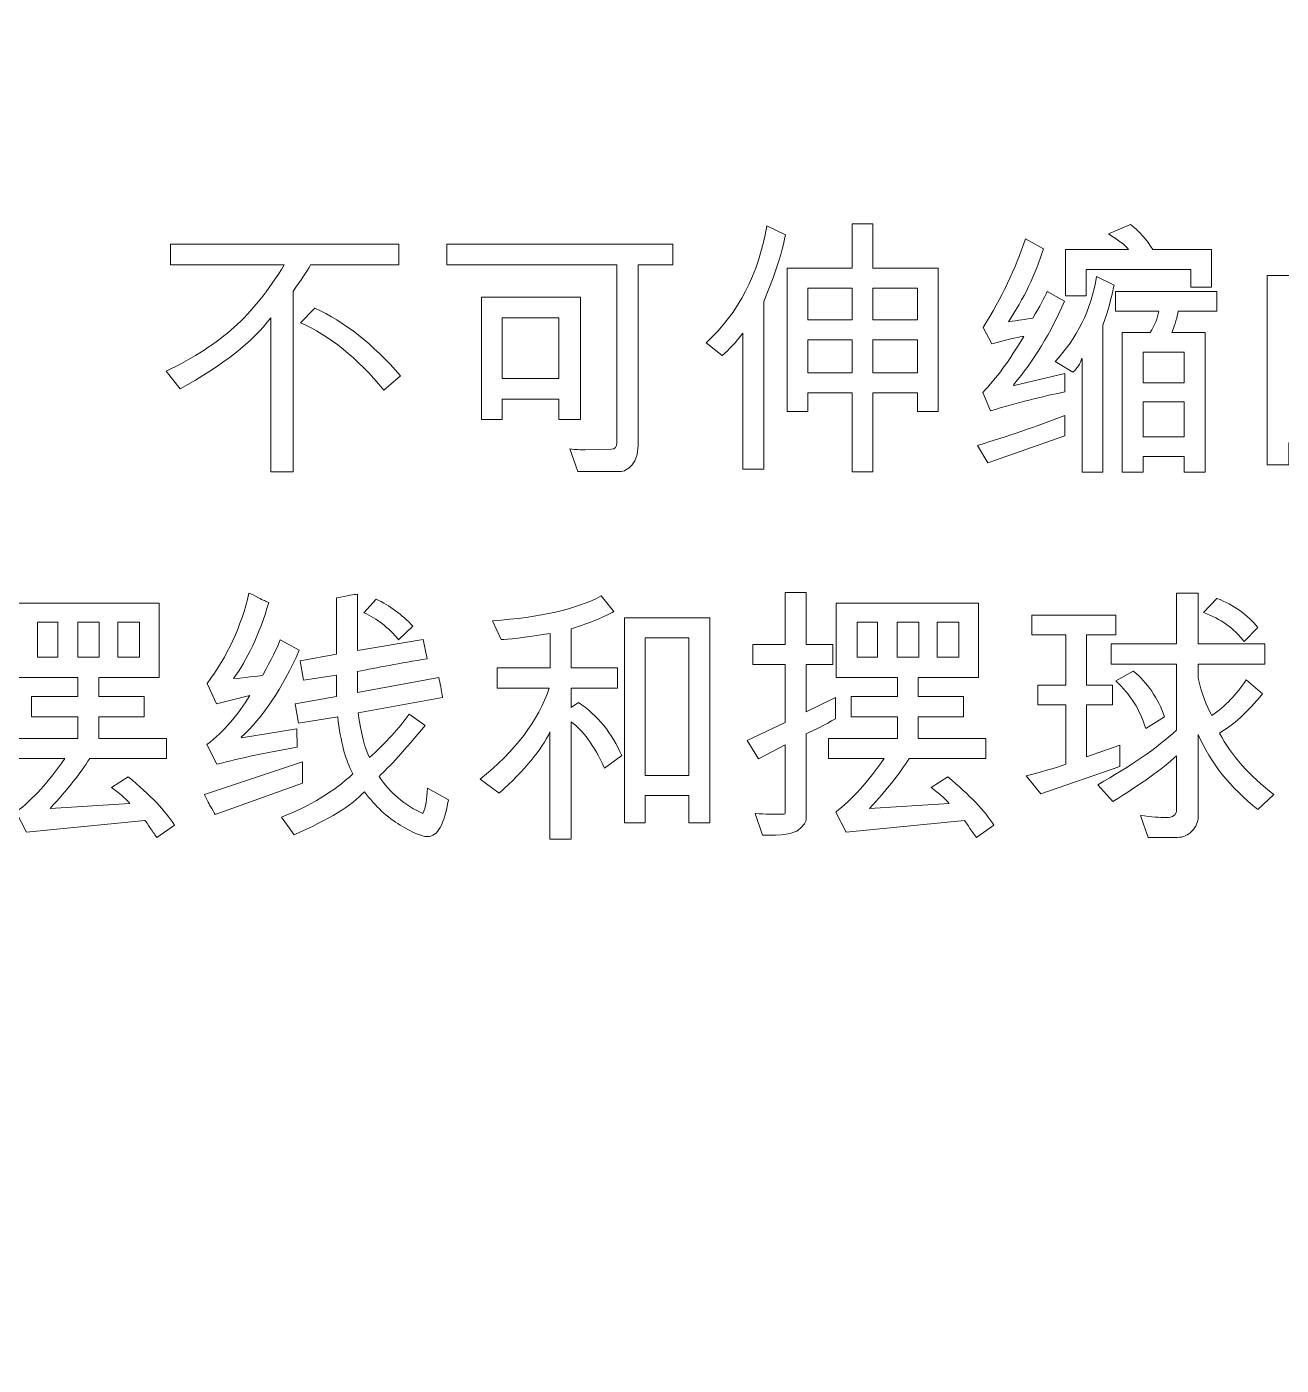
# Model space of a CAD drawing. Header units: millimetres. Extents: x -536 to 886, y 98 to 503.
# Drawn here: x 201.5 to 227.02, y 369.67 to 396.89 of the extents above; entities that cross this region are included whole.
import ezdxf

# ---------------------------------------------------------------- set-up
doc = ezdxf.new("R2010")
doc.units = ezdxf.units.MM
doc.header["$MEASUREMENT"] = 0
doc.layers.add('layer 1', color=7, linetype='Continuous')

msp = doc.modelspace()

# ---------------------------------------------------------------- linework, layer by layer
at = {"layer": 'layer 1', "lineweight": 9}
msp.add_open_spline([(-26.36, 241.324), (-26.36, 241.324), (313.64, 241.324), (313.64, 241.324), (313.64, 241.324), (318.948, 241.327), (324.037, 243.439), (327.788, 247.195), (327.788, 247.195), (331.538, 250.95), (333.644, 256.016), (333.64, 261.324), (333.64, 261.324), (333.64, 261.324), (333.64, 431.324), (333.64, 431.324), (333.64, 431.324), (333.637, 436.632), (331.525, 441.721), (327.77, 445.471), (327.77, 445.471), (324.014, 449.222), (318.948, 451.327), (313.64, 451.324), (313.64, 451.324), (313.64, 451.324), (-26.36, 451.324), (-26.36, 451.324), (-26.36, 451.324), (-31.667, 451.321), (-36.756, 449.209), (-40.507, 445.453), (-40.507, 445.453), (-44.258, 441.698), (-46.363, 436.632), (-46.36, 431.324), (-46.36, 431.324), (-46.36, 431.324), (-46.36, 261.324), (-46.36, 261.324), (-46.36, 261.324), (-46.356, 256.016), (-44.245, 250.927), (-40.489, 247.177), (-40.489, 247.177), (-36.734, 243.426), (-31.667, 241.321), (-26.36, 241.324)], degree=3, knots=[0, 0, 0, 0, 0.083333, 0.083333, 0.083333, 0.083333, 0.166667, 0.166667, 0.166667, 0.166667, 0.25, 0.25, 0.25, 0.25, 0.333333, 0.333333, 0.333333, 0.333333, 0.416667, 0.416667, 0.416667, 0.416667, 0.5, 0.5, 0.5, 0.5, 0.583333, 0.583333, 0.583333, 0.583333, 0.666667, 0.666667, 0.666667, 0.666667, 0.75, 0.75, 0.75, 0.75, 0.833333, 0.833333, 0.833333, 0.833333, 0.916667, 0.916667, 0.916667, 0.916667, 1, 1, 1, 1], dxfattribs=at)
at = {"layer": 'layer 1', "color": 22, "lineweight": 9}
for points, knots in [([(216.932, 392.658), (216.888, 392.416), (216.804, 392.123), (216.68, 391.781), (216.68, 391.781), (216.68, 391.781), (216.493, 391.302), (216.493, 391.302), (216.493, 391.302), (216.493, 391.302), (216.493, 387.889), (216.493, 387.889), (216.493, 387.889), (216.493, 387.889), (216.062, 387.889), (216.062, 387.889), (216.062, 387.889), (216.062, 387.889), (216.062, 390.656), (216.062, 390.656), (216.062, 390.656), (215.926, 390.471), (215.787, 390.32), (215.644, 390.2), (215.644, 390.2), (215.644, 390.2), (215.321, 390.463), (215.321, 390.463), (215.321, 390.463), (215.979, 391.07), (216.389, 391.861), (216.55, 392.84), (216.55, 392.84), (216.55, 392.84), (216.932, 392.658), (216.932, 392.658)], [0, 0, 0, 0, 0.111111, 0.111111, 0.111111, 0.111111, 0.222222, 0.222222, 0.222222, 0.222222, 0.333333, 0.333333, 0.333333, 0.333333, 0.444444, 0.444444, 0.444444, 0.444444, 0.555556, 0.555556, 0.555556, 0.555556, 0.666667, 0.666667, 0.666667, 0.666667, 0.777778, 0.777778, 0.777778, 0.777778, 0.888889, 0.888889, 0.888889, 0.888889, 1, 1, 1, 1]), ([(220.039, 389.061), (220.039, 389.061), (219.615, 389.061), (219.615, 389.061), (219.615, 389.061), (219.615, 389.061), (219.615, 389.446), (219.615, 389.446), (219.615, 389.446), (219.615, 389.446), (218.712, 389.446), (218.712, 389.446), (218.712, 389.446), (218.712, 389.446), (218.712, 387.834), (218.712, 387.834), (218.712, 387.834), (218.712, 387.834), (218.289, 387.834), (218.289, 387.834), (218.289, 387.834), (218.289, 387.834), (218.289, 389.446), (218.289, 389.446), (218.289, 389.446), (218.289, 389.446), (217.389, 389.446), (217.389, 389.446), (217.389, 389.446), (217.389, 389.446), (217.389, 389.061), (217.389, 389.061), (217.389, 389.061), (217.389, 389.061), (216.967, 389.061), (216.967, 389.061), (216.967, 389.061), (216.967, 389.061), (216.967, 391.98), (216.967, 391.98), (216.967, 391.98), (216.967, 391.98), (218.289, 391.98), (218.289, 391.98), (218.289, 391.98), (218.289, 391.98), (218.289, 392.878), (218.289, 392.878), (218.289, 392.878), (218.289, 392.878), (218.712, 392.878), (218.712, 392.878), (218.712, 392.878), (218.712, 392.878), (218.712, 391.98), (218.712, 391.98), (218.712, 391.98), (218.712, 391.98), (220.039, 391.98), (220.039, 391.98), (220.039, 391.98), (220.039, 391.98), (220.039, 389.061), (220.039, 389.061)], [0, 0, 0, 0, 0.0625, 0.0625, 0.0625, 0.0625, 0.125, 0.125, 0.125, 0.125, 0.1875, 0.1875, 0.1875, 0.1875, 0.25, 0.25, 0.25, 0.25, 0.3125, 0.3125, 0.3125, 0.3125, 0.375, 0.375, 0.375, 0.375, 0.4375, 0.4375, 0.4375, 0.4375, 0.5, 0.5, 0.5, 0.5, 0.5625, 0.5625, 0.5625, 0.5625, 0.625, 0.625, 0.625, 0.625, 0.6875, 0.6875, 0.6875, 0.6875, 0.75, 0.75, 0.75, 0.75, 0.8125, 0.8125, 0.8125, 0.8125, 0.875, 0.875, 0.875, 0.875, 0.9375, 0.9375, 0.9375, 0.9375, 1, 1, 1, 1]), ([(225.6, 391.589), (225.6, 391.589), (225.177, 391.589), (225.177, 391.589), (225.177, 391.589), (225.177, 391.589), (225.177, 391.95), (225.177, 391.95), (225.177, 391.95), (225.177, 391.95), (223.05, 391.95), (223.05, 391.95), (223.05, 391.95), (223.05, 391.95), (223.05, 391.418), (223.05, 391.418), (223.05, 391.418), (223.05, 391.418), (222.627, 391.418), (222.627, 391.418), (222.627, 391.418), (222.627, 391.418), (222.627, 392.356), (222.627, 392.356), (222.627, 392.356), (222.627, 392.356), (223.912, 392.356), (223.912, 392.356), (223.912, 392.356), (223.833, 392.455), (223.695, 392.56), (223.5, 392.674), (223.5, 392.674), (223.5, 392.674), (223.95, 392.867), (223.95, 392.867), (223.95, 392.867), (224.133, 392.724), (224.283, 392.554), (224.401, 392.356), (224.401, 392.356), (224.401, 392.356), (225.6, 392.356), (225.6, 392.356), (225.6, 392.356), (225.6, 392.356), (225.6, 391.589), (225.6, 391.589)], [0, 0, 0, 0, 0.083333, 0.083333, 0.083333, 0.083333, 0.166667, 0.166667, 0.166667, 0.166667, 0.25, 0.25, 0.25, 0.25, 0.333333, 0.333333, 0.333333, 0.333333, 0.416667, 0.416667, 0.416667, 0.416667, 0.5, 0.5, 0.5, 0.5, 0.583333, 0.583333, 0.583333, 0.583333, 0.666667, 0.666667, 0.666667, 0.666667, 0.75, 0.75, 0.75, 0.75, 0.833333, 0.833333, 0.833333, 0.833333, 0.916667, 0.916667, 0.916667, 0.916667, 1, 1, 1, 1]), ([(231.066, 391.912), (231.051, 390.414), (230.98, 389.37), (230.85, 388.78), (230.85, 388.78), (230.72, 388.19), (230.493, 387.894), (230.165, 387.894), (230.165, 387.894), (230.017, 387.894), (229.729, 387.956), (229.3, 388.079), (229.3, 388.079), (229.3, 388.079), (229.227, 388.545), (229.227, 388.545), (229.227, 388.545), (229.644, 388.39), (229.935, 388.312), (230.1, 388.312), (230.1, 388.312), (230.259, 388.312), (230.388, 388.604), (230.487, 389.187), (230.487, 389.187), (230.585, 389.77), (230.638, 390.551), (230.645, 391.53), (230.645, 391.53), (230.645, 391.53), (229.46, 391.53), (229.46, 391.53), (229.46, 391.53), (229.318, 391.139), (229.105, 390.75), (228.816, 390.363), (228.816, 390.363), (228.816, 390.363), (228.527, 390.55), (228.527, 390.55), (228.527, 390.55), (228.527, 390.55), (228.527, 388.068), (228.527, 388.068), (228.527, 388.068), (228.527, 388.068), (228.09, 388.068), (228.09, 388.068), (228.09, 388.068), (228.09, 388.068), (228.09, 388.429), (228.09, 388.429), (228.09, 388.429), (228.09, 388.429), (227.167, 388.429), (227.167, 388.429), (227.167, 388.429), (227.167, 388.429), (227.167, 387.979), (227.167, 387.979), (227.167, 387.979), (227.167, 387.979), (226.728, 387.979), (226.728, 387.979), (226.728, 387.979), (226.728, 387.979), (226.728, 391.828), (226.728, 391.828), (226.728, 391.828), (226.728, 391.828), (227.238, 391.828), (227.238, 391.828), (227.238, 391.828), (227.388, 392.094), (227.501, 392.42), (227.577, 392.807), (227.577, 392.807), (227.577, 392.807), (227.979, 392.644), (227.979, 392.644), (227.979, 392.644), (227.872, 392.25), (227.771, 391.978), (227.678, 391.828), (227.678, 391.828), (227.678, 391.828), (228.527, 391.828), (228.527, 391.828), (228.527, 391.828), (228.527, 391.828), (228.527, 390.696), (228.527, 390.696), (228.527, 390.696), (228.939, 391.279), (229.218, 391.996), (229.362, 392.85), (229.362, 392.85), (229.362, 392.85), (229.804, 392.75), (229.804, 392.75), (229.804, 392.75), (229.755, 392.531), (229.676, 392.252), (229.566, 391.912), (229.566, 391.912), (229.566, 391.912), (231.066, 391.912), (231.066, 391.912)], [0, 0, 0, 0, 0.037037, 0.037037, 0.037037, 0.037037, 0.074074, 0.074074, 0.074074, 0.074074, 0.111111, 0.111111, 0.111111, 0.111111, 0.148148, 0.148148, 0.148148, 0.148148, 0.185185, 0.185185, 0.185185, 0.185185, 0.222222, 0.222222, 0.222222, 0.222222, 0.259259, 0.259259, 0.259259, 0.259259, 0.296296, 0.296296, 0.296296, 0.296296, 0.333333, 0.333333, 0.333333, 0.333333, 0.37037, 0.37037, 0.37037, 0.37037, 0.407407, 0.407407, 0.407407, 0.407407, 0.444444, 0.444444, 0.444444, 0.444444, 0.481481, 0.481481, 0.481481, 0.481481, 0.518519, 0.518519, 0.518519, 0.518519, 0.555556, 0.555556, 0.555556, 0.555556, 0.592593, 0.592593, 0.592593, 0.592593, 0.62963, 0.62963, 0.62963, 0.62963, 0.666667, 0.666667, 0.666667, 0.666667, 0.703704, 0.703704, 0.703704, 0.703704, 0.740741, 0.740741, 0.740741, 0.740741, 0.777778, 0.777778, 0.777778, 0.777778, 0.814815, 0.814815, 0.814815, 0.814815, 0.851852, 0.851852, 0.851852, 0.851852, 0.888889, 0.888889, 0.888889, 0.888889, 0.925926, 0.925926, 0.925926, 0.925926, 0.962963, 0.962963, 0.962963, 0.962963, 1, 1, 1, 1]), ([(222.615, 389.462), (222.151, 389.37), (221.645, 389.241), (221.099, 389.074), (221.099, 389.074), (221.099, 389.074), (220.944, 389.451), (220.944, 389.451), (220.944, 389.451), (221.215, 389.726), (221.493, 390.106), (221.778, 390.591), (221.778, 390.591), (221.725, 390.591), (221.508, 390.54), (221.127, 390.439), (221.127, 390.439), (221.127, 390.439), (220.955, 390.772), (220.955, 390.772), (220.955, 390.772), (221.326, 391.373), (221.613, 391.973), (221.815, 392.574), (221.815, 392.574), (221.815, 392.574), (222.179, 392.373), (222.179, 392.373), (222.179, 392.373), (222.015, 391.844), (221.777, 391.35), (221.465, 390.889), (221.465, 390.889), (221.67, 390.915), (221.835, 390.939), (221.962, 390.962), (221.962, 390.962), (222.103, 391.195), (222.201, 391.378), (222.254, 391.507), (222.254, 391.507), (222.254, 391.507), (222.604, 391.307), (222.604, 391.307), (222.604, 391.307), (222.329, 390.661), (221.985, 390.094), (221.571, 389.606), (221.571, 389.606), (221.571, 389.606), (221.582, 389.595), (221.582, 389.595), (221.582, 389.595), (221.582, 389.595), (222.615, 389.834), (222.615, 389.834), (222.615, 389.834), (222.615, 389.834), (222.615, 389.462), (222.615, 389.462)], [0, 0, 0, 0, 0.066667, 0.066667, 0.066667, 0.066667, 0.133333, 0.133333, 0.133333, 0.133333, 0.2, 0.2, 0.2, 0.2, 0.266667, 0.266667, 0.266667, 0.266667, 0.333333, 0.333333, 0.333333, 0.333333, 0.4, 0.4, 0.4, 0.4, 0.466667, 0.466667, 0.466667, 0.466667, 0.533333, 0.533333, 0.533333, 0.533333, 0.6, 0.6, 0.6, 0.6, 0.666667, 0.666667, 0.666667, 0.666667, 0.733333, 0.733333, 0.733333, 0.733333, 0.8, 0.8, 0.8, 0.8, 0.866667, 0.866667, 0.866667, 0.866667, 0.933333, 0.933333, 0.933333, 0.933333, 1, 1, 1, 1]), ([(209.065, 392.045), (209.065, 392.045), (207.273, 392.045), (207.273, 392.045), (207.273, 392.045), (207.195, 391.915), (207.077, 391.735), (206.917, 391.507), (206.917, 391.507), (206.917, 391.507), (206.917, 387.834), (206.917, 387.834), (206.917, 387.834), (206.917, 387.834), (206.462, 387.834), (206.462, 387.834), (206.462, 387.834), (206.462, 387.834), (206.462, 390.968), (206.462, 390.968), (206.462, 390.968), (206.103, 390.487), (205.489, 390.005), (204.617, 389.522), (204.617, 389.522), (204.617, 389.522), (204.338, 389.885), (204.338, 389.885), (204.338, 389.885), (204.903, 390.158), (205.364, 390.456), (205.721, 390.778), (205.721, 390.778), (206.077, 391.1), (206.416, 391.522), (206.739, 392.045), (206.739, 392.045), (206.739, 392.045), (204.422, 392.045), (204.422, 392.045), (204.422, 392.045), (204.422, 392.045), (204.422, 392.468), (204.422, 392.468), (204.422, 392.468), (204.422, 392.468), (209.065, 392.468), (209.065, 392.468), (209.065, 392.468), (209.065, 392.468), (209.065, 392.045), (209.065, 392.045)], [0, 0, 0, 0, 0.076923, 0.076923, 0.076923, 0.076923, 0.153846, 0.153846, 0.153846, 0.153846, 0.230769, 0.230769, 0.230769, 0.230769, 0.307692, 0.307692, 0.307692, 0.307692, 0.384615, 0.384615, 0.384615, 0.384615, 0.461538, 0.461538, 0.461538, 0.461538, 0.538462, 0.538462, 0.538462, 0.538462, 0.615385, 0.615385, 0.615385, 0.615385, 0.692308, 0.692308, 0.692308, 0.692308, 0.769231, 0.769231, 0.769231, 0.769231, 0.846154, 0.846154, 0.846154, 0.846154, 0.923077, 0.923077, 0.923077, 0.923077, 1, 1, 1, 1]), ([(214.643, 392.045), (214.643, 392.045), (213.938, 392.045), (213.938, 392.045), (213.938, 392.045), (213.938, 392.045), (213.938, 388.461), (213.938, 388.461), (213.938, 388.461), (213.938, 388.233), (213.896, 388.073), (213.813, 387.98), (213.813, 387.98), (213.729, 387.886), (213.646, 387.84), (213.561, 387.84), (213.561, 387.84), (213.561, 387.84), (212.712, 387.84), (212.712, 387.84), (212.712, 387.84), (212.712, 387.84), (212.549, 388.301), (212.549, 388.301), (212.549, 388.301), (212.661, 388.289), (212.764, 388.283), (212.861, 388.285), (212.861, 388.285), (212.861, 388.285), (213.389, 388.295), (213.389, 388.295), (213.389, 388.295), (213.464, 388.295), (213.501, 388.34), (213.501, 388.429), (213.501, 388.429), (213.501, 388.429), (213.501, 392.045), (213.501, 392.045), (213.501, 392.045), (213.501, 392.045), (210.045, 392.045), (210.045, 392.045), (210.045, 392.045), (210.045, 392.045), (210.045, 392.468), (210.045, 392.468), (210.045, 392.468), (210.045, 392.468), (214.643, 392.468), (214.643, 392.468), (214.643, 392.468), (214.643, 392.468), (214.643, 392.045), (214.643, 392.045)], [0, 0, 0, 0, 0.071429, 0.071429, 0.071429, 0.071429, 0.142857, 0.142857, 0.142857, 0.142857, 0.214286, 0.214286, 0.214286, 0.214286, 0.285714, 0.285714, 0.285714, 0.285714, 0.357143, 0.357143, 0.357143, 0.357143, 0.428571, 0.428571, 0.428571, 0.428571, 0.5, 0.5, 0.5, 0.5, 0.571429, 0.571429, 0.571429, 0.571429, 0.642857, 0.642857, 0.642857, 0.642857, 0.714286, 0.714286, 0.714286, 0.714286, 0.785714, 0.785714, 0.785714, 0.785714, 0.857143, 0.857143, 0.857143, 0.857143, 0.928571, 0.928571, 0.928571, 0.928571, 1, 1, 1, 1]), ([(223.617, 391.635), (223.571, 391.423), (223.523, 391.229), (223.47, 391.052), (223.47, 391.052), (223.47, 391.052), (223.389, 390.819), (223.389, 390.819), (223.389, 390.819), (223.389, 390.819), (223.389, 387.829), (223.389, 387.829), (223.389, 387.829), (223.389, 387.829), (222.965, 387.829), (222.965, 387.829), (222.965, 387.829), (222.965, 387.829), (222.965, 390.135), (222.965, 390.135), (222.965, 390.135), (222.965, 390.135), (222.96, 390.145), (222.96, 390.145), (222.96, 390.145), (222.926, 390.033), (222.865, 389.939), (222.779, 389.861), (222.779, 389.861), (222.779, 389.861), (222.417, 390.083), (222.417, 390.083), (222.417, 390.083), (222.861, 390.548), (223.142, 391.122), (223.261, 391.806), (223.261, 391.806), (223.261, 391.806), (223.617, 391.635), (223.617, 391.635)], [0, 0, 0, 0, 0.1, 0.1, 0.1, 0.1, 0.2, 0.2, 0.2, 0.2, 0.3, 0.3, 0.3, 0.3, 0.4, 0.4, 0.4, 0.4, 0.5, 0.5, 0.5, 0.5, 0.6, 0.6, 0.6, 0.6, 0.7, 0.7, 0.7, 0.7, 0.8, 0.8, 0.8, 0.8, 0.9, 0.9, 0.9, 0.9, 1, 1, 1, 1]), ([(218.289, 390.93), (218.289, 390.93), (218.289, 391.572), (218.289, 391.572), (218.289, 391.572), (218.289, 391.572), (217.389, 391.572), (217.389, 391.572), (217.389, 391.572), (217.389, 391.572), (217.389, 390.93), (217.389, 390.93), (217.389, 390.93), (217.389, 390.93), (218.289, 390.93), (218.289, 390.93)], [0, 0, 0, 0, 0.25, 0.25, 0.25, 0.25, 0.5, 0.5, 0.5, 0.5, 0.75, 0.75, 0.75, 0.75, 1, 1, 1, 1]), ([(219.615, 390.93), (219.615, 390.93), (219.615, 391.572), (219.615, 391.572), (219.615, 391.572), (219.615, 391.572), (218.712, 391.572), (218.712, 391.572), (218.712, 391.572), (218.712, 391.572), (218.712, 390.93), (218.712, 390.93), (218.712, 390.93), (218.712, 390.93), (219.615, 390.93), (219.615, 390.93)], [0, 0, 0, 0, 0.25, 0.25, 0.25, 0.25, 0.5, 0.5, 0.5, 0.5, 0.75, 0.75, 0.75, 0.75, 1, 1, 1, 1]), ([(225.705, 391.101), (225.705, 391.101), (224.916, 391.101), (224.916, 391.101), (224.916, 391.101), (224.904, 390.989), (224.861, 390.845), (224.789, 390.672), (224.789, 390.672), (224.789, 390.672), (225.466, 390.672), (225.466, 390.672), (225.466, 390.672), (225.466, 390.672), (225.466, 387.829), (225.466, 387.829), (225.466, 387.829), (225.466, 387.829), (225.043, 387.829), (225.043, 387.829), (225.043, 387.829), (225.043, 387.829), (225.043, 388.146), (225.043, 388.146), (225.043, 388.146), (225.043, 388.146), (224.205, 388.146), (224.205, 388.146), (224.205, 388.146), (224.205, 388.146), (224.205, 387.829), (224.205, 387.829), (224.205, 387.829), (224.205, 387.829), (223.782, 387.829), (223.782, 387.829), (223.782, 387.829), (223.782, 387.829), (223.782, 390.672), (223.782, 390.672), (223.782, 390.672), (223.782, 390.672), (224.349, 390.672), (224.349, 390.672), (224.349, 390.672), (224.443, 390.815), (224.501, 390.957), (224.523, 391.101), (224.523, 391.101), (224.523, 391.101), (223.643, 391.101), (223.643, 391.101), (223.643, 391.101), (223.643, 391.101), (223.643, 391.507), (223.643, 391.507), (223.643, 391.507), (223.643, 391.507), (225.705, 391.507), (225.705, 391.507), (225.705, 391.507), (225.705, 391.507), (225.705, 391.101), (225.705, 391.101)], [0, 0, 0, 0, 0.0625, 0.0625, 0.0625, 0.0625, 0.125, 0.125, 0.125, 0.125, 0.1875, 0.1875, 0.1875, 0.1875, 0.25, 0.25, 0.25, 0.25, 0.3125, 0.3125, 0.3125, 0.3125, 0.375, 0.375, 0.375, 0.375, 0.4375, 0.4375, 0.4375, 0.4375, 0.5, 0.5, 0.5, 0.5, 0.5625, 0.5625, 0.5625, 0.5625, 0.625, 0.625, 0.625, 0.625, 0.6875, 0.6875, 0.6875, 0.6875, 0.75, 0.75, 0.75, 0.75, 0.8125, 0.8125, 0.8125, 0.8125, 0.875, 0.875, 0.875, 0.875, 0.9375, 0.9375, 0.9375, 0.9375, 1, 1, 1, 1]), ([(209.101, 389.791), (209.101, 389.791), (208.762, 389.5), (208.762, 389.5), (208.762, 389.5), (208.223, 390.155), (207.658, 390.61), (207.066, 390.868), (207.066, 390.868), (207.066, 390.868), (207.362, 391.163), (207.362, 391.163), (207.362, 391.163), (207.959, 390.894), (208.539, 390.436), (209.101, 389.791)], [0, 0, 0, 0, 0.25, 0.25, 0.25, 0.25, 0.5, 0.5, 0.5, 0.5, 0.75, 0.75, 0.75, 0.75, 1, 1, 1, 1]), ([(212.76, 388.901), (212.76, 388.901), (212.321, 388.901), (212.321, 388.901), (212.321, 388.901), (212.321, 388.901), (212.321, 389.313), (212.321, 389.313), (212.321, 389.313), (212.321, 389.313), (211.171, 389.313), (211.171, 389.313), (211.171, 389.313), (211.171, 389.313), (211.171, 388.901), (211.171, 388.901), (211.171, 388.901), (211.171, 388.901), (210.751, 388.901), (210.751, 388.901), (210.751, 388.901), (210.751, 388.901), (210.751, 391.391), (210.751, 391.391), (210.751, 391.391), (210.751, 391.391), (212.76, 391.391), (212.76, 391.391), (212.76, 391.391), (212.76, 391.391), (212.76, 388.901), (212.76, 388.901)], [0, 0, 0, 0, 0.125, 0.125, 0.125, 0.125, 0.25, 0.25, 0.25, 0.25, 0.375, 0.375, 0.375, 0.375, 0.5, 0.5, 0.5, 0.5, 0.625, 0.625, 0.625, 0.625, 0.75, 0.75, 0.75, 0.75, 0.875, 0.875, 0.875, 0.875, 1, 1, 1, 1]), ([(212.321, 389.733), (212.321, 389.733), (212.321, 390.968), (212.321, 390.968), (212.321, 390.968), (212.321, 390.968), (211.171, 390.968), (211.171, 390.968), (211.171, 390.968), (211.171, 390.968), (211.171, 389.733), (211.171, 389.733), (211.171, 389.733), (211.171, 389.733), (212.321, 389.733), (212.321, 389.733)], [0, 0, 0, 0, 0.25, 0.25, 0.25, 0.25, 0.5, 0.5, 0.5, 0.5, 0.75, 0.75, 0.75, 0.75, 1, 1, 1, 1]), ([(218.289, 389.85), (218.289, 389.85), (218.289, 390.523), (218.289, 390.523), (218.289, 390.523), (218.289, 390.523), (217.389, 390.523), (217.389, 390.523), (217.389, 390.523), (217.389, 390.523), (217.389, 389.85), (217.389, 389.85), (217.389, 389.85), (217.389, 389.85), (218.289, 389.85), (218.289, 389.85)], [0, 0, 0, 0, 0.25, 0.25, 0.25, 0.25, 0.5, 0.5, 0.5, 0.5, 0.75, 0.75, 0.75, 0.75, 1, 1, 1, 1]), ([(219.615, 389.85), (219.615, 389.85), (219.615, 390.523), (219.615, 390.523), (219.615, 390.523), (219.615, 390.523), (218.712, 390.523), (218.712, 390.523), (218.712, 390.523), (218.712, 390.523), (218.712, 389.85), (218.712, 389.85), (218.712, 389.85), (218.712, 389.85), (219.615, 389.85), (219.615, 389.85)], [0, 0, 0, 0, 0.25, 0.25, 0.25, 0.25, 0.5, 0.5, 0.5, 0.5, 0.75, 0.75, 0.75, 0.75, 1, 1, 1, 1]), ([(225.043, 389.646), (225.043, 389.646), (225.043, 390.268), (225.043, 390.268), (225.043, 390.268), (225.043, 390.268), (224.205, 390.268), (224.205, 390.268), (224.205, 390.268), (224.205, 390.268), (224.205, 389.646), (224.205, 389.646), (224.205, 389.646), (224.205, 389.646), (225.043, 389.646), (225.043, 389.646)], [0, 0, 0, 0, 0.25, 0.25, 0.25, 0.25, 0.5, 0.5, 0.5, 0.5, 0.75, 0.75, 0.75, 0.75, 1, 1, 1, 1]), ([(225.043, 388.551), (225.043, 388.551), (225.043, 389.261), (225.043, 389.261), (225.043, 389.261), (225.043, 389.261), (224.205, 389.261), (224.205, 389.261), (224.205, 389.261), (224.205, 389.261), (224.205, 388.551), (224.205, 388.551), (224.205, 388.551), (224.205, 388.551), (225.043, 388.551), (225.043, 388.551)], [0, 0, 0, 0, 0.25, 0.25, 0.25, 0.25, 0.5, 0.5, 0.5, 0.5, 0.75, 0.75, 0.75, 0.75, 1, 1, 1, 1]), ([(222.615, 388.567), (222.615, 388.567), (221.045, 388.017), (221.045, 388.017), (221.045, 388.017), (221.045, 388.017), (220.839, 388.374), (220.839, 388.374), (220.839, 388.374), (221.444, 388.556), (222.037, 388.758), (222.615, 388.985), (222.615, 388.985), (222.615, 388.985), (222.615, 388.567), (222.615, 388.567)], [0, 0, 0, 0, 0.25, 0.25, 0.25, 0.25, 0.5, 0.5, 0.5, 0.5, 0.75, 0.75, 0.75, 0.75, 1, 1, 1, 1]), ([(204.504, 380.652), (204.504, 380.652), (204.148, 380.402), (204.148, 380.402), (204.148, 380.402), (204.115, 380.442), (204.072, 380.503), (204.017, 380.586), (204.017, 380.586), (203.963, 380.669), (203.925, 380.723), (203.904, 380.746), (203.904, 380.746), (203.904, 380.746), (201.497, 380.507), (201.497, 380.507), (201.497, 380.507), (201.497, 380.507), (201.286, 380.918), (201.286, 380.918), (201.286, 380.918), (201.622, 381.174), (201.952, 381.538), (202.276, 382.007), (202.276, 382.007), (202.276, 382.007), (201.142, 382.007), (201.142, 382.007), (201.142, 382.007), (201.142, 382.007), (201.142, 382.412), (201.142, 382.412), (201.142, 382.412), (201.142, 382.412), (202.541, 382.412), (202.541, 382.412), (202.541, 382.412), (202.541, 382.412), (202.541, 382.856), (202.541, 382.856), (202.541, 382.856), (202.541, 382.856), (201.598, 382.856), (201.598, 382.856), (201.598, 382.856), (201.598, 382.856), (201.598, 383.264), (201.598, 383.264), (201.598, 383.264), (201.598, 383.264), (202.541, 383.264), (202.541, 383.264), (202.541, 383.264), (202.541, 383.264), (202.541, 383.657), (202.541, 383.657), (202.541, 383.657), (202.541, 383.657), (201.297, 383.657), (201.297, 383.657), (201.297, 383.657), (201.297, 383.657), (201.297, 385.163), (201.297, 385.163), (201.297, 385.163), (201.297, 385.163), (204.191, 385.163), (204.191, 385.163), (204.191, 385.163), (204.191, 385.163), (204.191, 383.657), (204.191, 383.657), (204.191, 383.657), (204.191, 383.657), (202.965, 383.657), (202.965, 383.657), (202.965, 383.657), (202.965, 383.657), (202.965, 383.264), (202.965, 383.264), (202.965, 383.264), (202.965, 383.264), (203.887, 383.264), (203.887, 383.264), (203.887, 383.264), (203.887, 383.264), (203.887, 382.856), (203.887, 382.856), (203.887, 382.856), (203.887, 382.856), (202.965, 382.856), (202.965, 382.856), (202.965, 382.856), (202.965, 382.856), (202.965, 382.412), (202.965, 382.412), (202.965, 382.412), (202.965, 382.412), (204.34, 382.412), (204.34, 382.412), (204.34, 382.412), (204.34, 382.412), (204.34, 382.007), (204.34, 382.007), (204.34, 382.007), (204.34, 382.007), (202.78, 382.007), (202.78, 382.007), (202.78, 382.007), (202.594, 381.709), (202.326, 381.37), (201.975, 380.991), (201.975, 380.991), (201.975, 380.991), (203.597, 381.091), (203.597, 381.091), (203.597, 381.091), (203.5, 381.196), (203.376, 381.305), (203.226, 381.419), (203.226, 381.419), (203.226, 381.419), (203.565, 381.636), (203.565, 381.636), (203.565, 381.636), (204.013, 381.264), (204.326, 380.935), (204.504, 380.652)], [0, 0, 0, 0, 0.03125, 0.03125, 0.03125, 0.03125, 0.0625, 0.0625, 0.0625, 0.0625, 0.09375, 0.09375, 0.09375, 0.09375, 0.125, 0.125, 0.125, 0.125, 0.15625, 0.15625, 0.15625, 0.15625, 0.1875, 0.1875, 0.1875, 0.1875, 0.21875, 0.21875, 0.21875, 0.21875, 0.25, 0.25, 0.25, 0.25, 0.28125, 0.28125, 0.28125, 0.28125, 0.3125, 0.3125, 0.3125, 0.3125, 0.34375, 0.34375, 0.34375, 0.34375, 0.375, 0.375, 0.375, 0.375, 0.40625, 0.40625, 0.40625, 0.40625, 0.4375, 0.4375, 0.4375, 0.4375, 0.46875, 0.46875, 0.46875, 0.46875, 0.5, 0.5, 0.5, 0.5, 0.53125, 0.53125, 0.53125, 0.53125, 0.5625, 0.5625, 0.5625, 0.5625, 0.59375, 0.59375, 0.59375, 0.59375, 0.625, 0.625, 0.625, 0.625, 0.65625, 0.65625, 0.65625, 0.65625, 0.6875, 0.6875, 0.6875, 0.6875, 0.71875, 0.71875, 0.71875, 0.71875, 0.75, 0.75, 0.75, 0.75, 0.78125, 0.78125, 0.78125, 0.78125, 0.8125, 0.8125, 0.8125, 0.8125, 0.84375, 0.84375, 0.84375, 0.84375, 0.875, 0.875, 0.875, 0.875, 0.90625, 0.90625, 0.90625, 0.90625, 0.9375, 0.9375, 0.9375, 0.9375, 0.96875, 0.96875, 0.96875, 0.96875, 1, 1, 1, 1]), ([(207.042, 384.207), (206.695, 383.423), (206.301, 382.834), (205.859, 382.442), (205.859, 382.442), (205.859, 382.442), (205.87, 382.429), (205.87, 382.429), (205.87, 382.429), (205.87, 382.429), (206.99, 382.613), (206.99, 382.613), (206.99, 382.613), (206.99, 382.613), (207.002, 382.236), (207.002, 382.236), (207.002, 382.236), (206.406, 382.134), (205.862, 382.019), (205.368, 381.891), (205.368, 381.891), (205.368, 381.891), (205.165, 382.29), (205.165, 382.29), (205.165, 382.29), (205.508, 382.557), (205.799, 382.89), (206.036, 383.285), (206.036, 383.285), (206.036, 383.285), (205.357, 383.118), (205.357, 383.118), (205.357, 383.118), (205.357, 383.118), (205.17, 383.535), (205.17, 383.535), (205.17, 383.535), (205.583, 384.085), (205.865, 384.696), (206.019, 385.368), (206.019, 385.368), (206.065, 385.351), (206.13, 385.319), (206.216, 385.274), (206.216, 385.274), (206.302, 385.229), (206.371, 385.197), (206.424, 385.179), (206.424, 385.179), (206.221, 384.512), (205.98, 383.995), (205.702, 383.63), (205.702, 383.63), (206.071, 383.665), (206.271, 383.688), (206.302, 383.701), (206.302, 383.701), (206.471, 384.013), (206.59, 384.253), (206.657, 384.419), (206.657, 384.419), (206.657, 384.419), (207.042, 384.207), (207.042, 384.207)], [0, 0, 0, 0, 0.0625, 0.0625, 0.0625, 0.0625, 0.125, 0.125, 0.125, 0.125, 0.1875, 0.1875, 0.1875, 0.1875, 0.25, 0.25, 0.25, 0.25, 0.3125, 0.3125, 0.3125, 0.3125, 0.375, 0.375, 0.375, 0.375, 0.4375, 0.4375, 0.4375, 0.4375, 0.5, 0.5, 0.5, 0.5, 0.5625, 0.5625, 0.5625, 0.5625, 0.625, 0.625, 0.625, 0.625, 0.6875, 0.6875, 0.6875, 0.6875, 0.75, 0.75, 0.75, 0.75, 0.8125, 0.8125, 0.8125, 0.8125, 0.875, 0.875, 0.875, 0.875, 0.9375, 0.9375, 0.9375, 0.9375, 1, 1, 1, 1]), ([(210.075, 381.169), (210.033, 380.917), (209.978, 380.728), (209.911, 380.604), (209.911, 380.604), (209.843, 380.481), (209.753, 380.418), (209.641, 380.418), (209.641, 380.418), (209.538, 380.418), (209.356, 380.496), (209.095, 380.652), (209.095, 380.652), (208.835, 380.807), (208.592, 381.033), (208.368, 381.33), (208.368, 381.33), (208.115, 381.053), (207.64, 380.762), (206.941, 380.456), (206.941, 380.456), (206.941, 380.456), (206.681, 380.814), (206.681, 380.814), (206.681, 380.814), (207.266, 381.042), (207.75, 381.336), (208.135, 381.696), (208.135, 381.696), (207.985, 381.964), (207.882, 382.349), (207.826, 382.852), (207.826, 382.852), (207.826, 382.852), (207.026, 382.724), (207.026, 382.724), (207.026, 382.724), (207.026, 382.724), (206.958, 383.118), (206.958, 383.118), (206.958, 383.118), (206.958, 383.118), (207.802, 383.269), (207.802, 383.269), (207.802, 383.269), (207.802, 383.269), (207.802, 383.701), (207.802, 383.701), (207.802, 383.701), (207.802, 383.701), (207.131, 383.597), (207.131, 383.597), (207.131, 383.597), (207.131, 383.597), (207.058, 383.991), (207.058, 383.991), (207.058, 383.991), (207.058, 383.991), (207.802, 384.129), (207.802, 384.129), (207.802, 384.129), (207.802, 384.129), (207.802, 385.274), (207.802, 385.274), (207.802, 385.274), (208.024, 385.319), (208.166, 385.344), (208.225, 385.347), (208.225, 385.347), (208.225, 385.347), (208.225, 384.203), (208.225, 384.203), (208.225, 384.203), (208.225, 384.203), (209.565, 384.425), (209.565, 384.425), (209.565, 384.425), (209.565, 384.425), (209.641, 384.034), (209.641, 384.034), (209.641, 384.034), (209.093, 383.942), (208.621, 383.856), (208.225, 383.774), (208.225, 383.774), (208.225, 383.774), (208.225, 383.351), (208.225, 383.351), (208.225, 383.351), (208.225, 383.351), (209.879, 383.652), (209.879, 383.652), (209.879, 383.652), (209.91, 383.542), (209.935, 383.406), (209.953, 383.247), (209.953, 383.247), (209.953, 383.247), (208.241, 382.935), (208.241, 382.935), (208.241, 382.935), (208.301, 382.518), (208.377, 382.214), (208.469, 382.024), (208.469, 382.024), (208.807, 382.328), (209.076, 382.623), (209.275, 382.908), (209.275, 382.908), (209.275, 382.908), (209.603, 382.68), (209.603, 382.68), (209.603, 382.68), (209.185, 382.178), (208.872, 381.831), (208.665, 381.642), (208.665, 381.642), (208.885, 381.312), (209.183, 381.06), (209.559, 380.885), (209.559, 380.885), (209.612, 381.015), (209.642, 381.188), (209.652, 381.403), (209.652, 381.403), (209.652, 381.403), (210.075, 381.169), (210.075, 381.169)], [0, 0, 0, 0, 0.03125, 0.03125, 0.03125, 0.03125, 0.0625, 0.0625, 0.0625, 0.0625, 0.09375, 0.09375, 0.09375, 0.09375, 0.125, 0.125, 0.125, 0.125, 0.15625, 0.15625, 0.15625, 0.15625, 0.1875, 0.1875, 0.1875, 0.1875, 0.21875, 0.21875, 0.21875, 0.21875, 0.25, 0.25, 0.25, 0.25, 0.28125, 0.28125, 0.28125, 0.28125, 0.3125, 0.3125, 0.3125, 0.3125, 0.34375, 0.34375, 0.34375, 0.34375, 0.375, 0.375, 0.375, 0.375, 0.40625, 0.40625, 0.40625, 0.40625, 0.4375, 0.4375, 0.4375, 0.4375, 0.46875, 0.46875, 0.46875, 0.46875, 0.5, 0.5, 0.5, 0.5, 0.53125, 0.53125, 0.53125, 0.53125, 0.5625, 0.5625, 0.5625, 0.5625, 0.59375, 0.59375, 0.59375, 0.59375, 0.625, 0.625, 0.625, 0.625, 0.65625, 0.65625, 0.65625, 0.65625, 0.6875, 0.6875, 0.6875, 0.6875, 0.71875, 0.71875, 0.71875, 0.71875, 0.75, 0.75, 0.75, 0.75, 0.78125, 0.78125, 0.78125, 0.78125, 0.8125, 0.8125, 0.8125, 0.8125, 0.84375, 0.84375, 0.84375, 0.84375, 0.875, 0.875, 0.875, 0.875, 0.90625, 0.90625, 0.90625, 0.90625, 0.9375, 0.9375, 0.9375, 0.9375, 0.96875, 0.96875, 0.96875, 0.96875, 1, 1, 1, 1]), ([(209.353, 384.696), (209.353, 384.696), (209.063, 384.419), (209.063, 384.419), (209.063, 384.419), (208.859, 384.668), (208.624, 384.852), (208.358, 384.968), (208.358, 384.968), (208.358, 384.968), (208.607, 385.247), (208.607, 385.247), (208.607, 385.247), (208.884, 385.118), (209.133, 384.935), (209.353, 384.696)], [0, 0, 0, 0, 0.25, 0.25, 0.25, 0.25, 0.5, 0.5, 0.5, 0.5, 0.75, 0.75, 0.75, 0.75, 1, 1, 1, 1]), ([(213.602, 382.068), (213.602, 382.068), (213.252, 381.813), (213.252, 381.813), (213.252, 381.813), (213.034, 382.277), (212.807, 382.59), (212.57, 382.751), (212.57, 382.751), (212.57, 382.751), (212.57, 380.364), (212.57, 380.364), (212.57, 380.364), (212.57, 380.364), (212.142, 380.364), (212.142, 380.364), (212.142, 380.364), (212.142, 380.364), (212.142, 382.547), (212.142, 382.547), (212.142, 382.547), (211.978, 382.19), (211.633, 381.774), (211.108, 381.303), (211.108, 381.303), (211.108, 381.303), (210.72, 381.584), (210.72, 381.584), (210.72, 381.584), (211.437, 382.156), (211.905, 382.775), (212.126, 383.44), (212.126, 383.44), (212.126, 383.44), (211.065, 383.44), (211.065, 383.44), (211.065, 383.44), (211.065, 383.44), (211.065, 383.847), (211.065, 383.847), (211.065, 383.847), (211.065, 383.847), (212.147, 383.847), (212.147, 383.847), (212.147, 383.847), (212.147, 383.847), (212.147, 384.547), (212.147, 384.547), (212.147, 384.547), (211.606, 384.466), (211.273, 384.425), (211.146, 384.425), (211.146, 384.425), (211.146, 384.425), (210.976, 384.807), (210.976, 384.807), (210.976, 384.807), (211.943, 384.874), (212.68, 385.043), (213.186, 385.312), (213.186, 385.312), (213.186, 385.312), (213.441, 384.997), (213.441, 384.997), (213.441, 384.997), (213.262, 384.889), (212.972, 384.77), (212.57, 384.642), (212.57, 384.642), (212.57, 384.642), (212.57, 383.847), (212.57, 383.847), (212.57, 383.847), (212.57, 383.847), (213.515, 383.847), (213.515, 383.847), (213.515, 383.847), (213.515, 383.847), (213.515, 383.44), (213.515, 383.44), (213.515, 383.44), (213.515, 383.44), (212.57, 383.44), (212.57, 383.44), (212.57, 383.44), (212.57, 383.44), (212.57, 383.042), (212.57, 383.042), (212.57, 383.042), (212.57, 383.042), (212.72, 383.147), (212.72, 383.147), (212.72, 383.147), (213.112, 382.881), (213.406, 382.521), (213.602, 382.068)], [0, 0, 0, 0, 0.041667, 0.041667, 0.041667, 0.041667, 0.083333, 0.083333, 0.083333, 0.083333, 0.125, 0.125, 0.125, 0.125, 0.166667, 0.166667, 0.166667, 0.166667, 0.208333, 0.208333, 0.208333, 0.208333, 0.25, 0.25, 0.25, 0.25, 0.291667, 0.291667, 0.291667, 0.291667, 0.333333, 0.333333, 0.333333, 0.333333, 0.375, 0.375, 0.375, 0.375, 0.416667, 0.416667, 0.416667, 0.416667, 0.458333, 0.458333, 0.458333, 0.458333, 0.5, 0.5, 0.5, 0.5, 0.541667, 0.541667, 0.541667, 0.541667, 0.583333, 0.583333, 0.583333, 0.583333, 0.625, 0.625, 0.625, 0.625, 0.666667, 0.666667, 0.666667, 0.666667, 0.708333, 0.708333, 0.708333, 0.708333, 0.75, 0.75, 0.75, 0.75, 0.791667, 0.791667, 0.791667, 0.791667, 0.833333, 0.833333, 0.833333, 0.833333, 0.875, 0.875, 0.875, 0.875, 0.916667, 0.916667, 0.916667, 0.916667, 0.958333, 0.958333, 0.958333, 0.958333, 1, 1, 1, 1]), ([(217.947, 382.814), (217.736, 382.693), (217.538, 382.59), (217.353, 382.507), (217.353, 382.507), (217.353, 382.507), (217.353, 380.784), (217.353, 380.784), (217.353, 380.784), (217.353, 380.721), (217.304, 380.646), (217.204, 380.56), (217.204, 380.56), (217.105, 380.475), (216.857, 380.436), (216.463, 380.445), (216.463, 380.445), (216.463, 380.445), (216.314, 380.885), (216.314, 380.885), (216.314, 380.885), (216.543, 380.876), (216.7, 380.871), (216.783, 380.871), (216.783, 380.871), (216.863, 380.871), (216.907, 380.874), (216.917, 380.88), (216.917, 380.88), (216.926, 380.887), (216.929, 380.934), (216.929, 381.023), (216.929, 381.023), (216.929, 381.023), (216.929, 382.284), (216.929, 382.284), (216.929, 382.284), (216.929, 382.284), (216.38, 381.997), (216.38, 381.997), (216.38, 381.997), (216.38, 381.997), (216.152, 382.374), (216.152, 382.374), (216.152, 382.374), (216.152, 382.374), (216.929, 382.74), (216.929, 382.74), (216.929, 382.74), (216.929, 382.74), (216.929, 383.918), (216.929, 383.918), (216.929, 383.918), (216.929, 383.918), (216.268, 383.918), (216.268, 383.918), (216.268, 383.918), (216.268, 383.918), (216.268, 384.324), (216.268, 384.324), (216.268, 384.324), (216.268, 384.324), (216.929, 384.324), (216.929, 384.324), (216.929, 384.324), (216.929, 384.324), (216.929, 385.385), (216.929, 385.385), (216.929, 385.385), (216.929, 385.385), (217.353, 385.385), (217.353, 385.385), (217.353, 385.385), (217.353, 385.385), (217.353, 384.324), (217.353, 384.324), (217.353, 384.324), (217.353, 384.324), (217.898, 384.324), (217.898, 384.324), (217.898, 384.324), (217.898, 384.324), (217.898, 383.918), (217.898, 383.918), (217.898, 383.918), (217.898, 383.918), (217.353, 383.918), (217.353, 383.918), (217.353, 383.918), (217.353, 383.918), (217.353, 382.957), (217.353, 382.957), (217.353, 382.957), (217.353, 382.957), (217.947, 383.247), (217.947, 383.247), (217.947, 383.247), (217.947, 383.247), (217.947, 382.814), (217.947, 382.814)], [0, 0, 0, 0, 0.04, 0.04, 0.04, 0.04, 0.08, 0.08, 0.08, 0.08, 0.12, 0.12, 0.12, 0.12, 0.16, 0.16, 0.16, 0.16, 0.2, 0.2, 0.2, 0.2, 0.24, 0.24, 0.24, 0.24, 0.28, 0.28, 0.28, 0.28, 0.32, 0.32, 0.32, 0.32, 0.36, 0.36, 0.36, 0.36, 0.4, 0.4, 0.4, 0.4, 0.44, 0.44, 0.44, 0.44, 0.48, 0.48, 0.48, 0.48, 0.52, 0.52, 0.52, 0.52, 0.56, 0.56, 0.56, 0.56, 0.6, 0.6, 0.6, 0.6, 0.64, 0.64, 0.64, 0.64, 0.68, 0.68, 0.68, 0.68, 0.72, 0.72, 0.72, 0.72, 0.76, 0.76, 0.76, 0.76, 0.8, 0.8, 0.8, 0.8, 0.84, 0.84, 0.84, 0.84, 0.88, 0.88, 0.88, 0.88, 0.92, 0.92, 0.92, 0.92, 0.96, 0.96, 0.96, 0.96, 1, 1, 1, 1]), ([(221.17, 380.652), (221.17, 380.652), (220.815, 380.402), (220.815, 380.402), (220.815, 380.402), (220.782, 380.442), (220.739, 380.503), (220.684, 380.586), (220.684, 380.586), (220.63, 380.669), (220.591, 380.723), (220.57, 380.746), (220.57, 380.746), (220.57, 380.746), (218.164, 380.507), (218.164, 380.507), (218.164, 380.507), (218.164, 380.507), (217.953, 380.918), (217.953, 380.918), (217.953, 380.918), (218.289, 381.174), (218.619, 381.538), (218.942, 382.007), (218.942, 382.007), (218.942, 382.007), (217.809, 382.007), (217.809, 382.007), (217.809, 382.007), (217.809, 382.007), (217.809, 382.412), (217.809, 382.412), (217.809, 382.412), (217.809, 382.412), (219.208, 382.412), (219.208, 382.412), (219.208, 382.412), (219.208, 382.412), (219.208, 382.856), (219.208, 382.856), (219.208, 382.856), (219.208, 382.856), (218.265, 382.856), (218.265, 382.856), (218.265, 382.856), (218.265, 382.856), (218.265, 383.264), (218.265, 383.264), (218.265, 383.264), (218.265, 383.264), (219.208, 383.264), (219.208, 383.264), (219.208, 383.264), (219.208, 383.264), (219.208, 383.657), (219.208, 383.657), (219.208, 383.657), (219.208, 383.657), (217.964, 383.657), (217.964, 383.657), (217.964, 383.657), (217.964, 383.657), (217.964, 385.163), (217.964, 385.163), (217.964, 385.163), (217.964, 385.163), (220.858, 385.163), (220.858, 385.163), (220.858, 385.163), (220.858, 385.163), (220.858, 383.657), (220.858, 383.657), (220.858, 383.657), (220.858, 383.657), (219.631, 383.657), (219.631, 383.657), (219.631, 383.657), (219.631, 383.657), (219.631, 383.264), (219.631, 383.264), (219.631, 383.264), (219.631, 383.264), (220.554, 383.264), (220.554, 383.264), (220.554, 383.264), (220.554, 383.264), (220.554, 382.856), (220.554, 382.856), (220.554, 382.856), (220.554, 382.856), (219.631, 382.856), (219.631, 382.856), (219.631, 382.856), (219.631, 382.856), (219.631, 382.412), (219.631, 382.412), (219.631, 382.412), (219.631, 382.412), (221.007, 382.412), (221.007, 382.412), (221.007, 382.412), (221.007, 382.412), (221.007, 382.007), (221.007, 382.007), (221.007, 382.007), (221.007, 382.007), (219.447, 382.007), (219.447, 382.007), (219.447, 382.007), (219.261, 381.709), (218.993, 381.37), (218.642, 380.991), (218.642, 380.991), (218.642, 380.991), (220.264, 381.091), (220.264, 381.091), (220.264, 381.091), (220.167, 381.196), (220.042, 381.305), (219.893, 381.419), (219.893, 381.419), (219.893, 381.419), (220.231, 381.636), (220.231, 381.636), (220.231, 381.636), (220.679, 381.264), (220.993, 380.935), (221.17, 380.652)], [0, 0, 0, 0, 0.03125, 0.03125, 0.03125, 0.03125, 0.0625, 0.0625, 0.0625, 0.0625, 0.09375, 0.09375, 0.09375, 0.09375, 0.125, 0.125, 0.125, 0.125, 0.15625, 0.15625, 0.15625, 0.15625, 0.1875, 0.1875, 0.1875, 0.1875, 0.21875, 0.21875, 0.21875, 0.21875, 0.25, 0.25, 0.25, 0.25, 0.28125, 0.28125, 0.28125, 0.28125, 0.3125, 0.3125, 0.3125, 0.3125, 0.34375, 0.34375, 0.34375, 0.34375, 0.375, 0.375, 0.375, 0.375, 0.40625, 0.40625, 0.40625, 0.40625, 0.4375, 0.4375, 0.4375, 0.4375, 0.46875, 0.46875, 0.46875, 0.46875, 0.5, 0.5, 0.5, 0.5, 0.53125, 0.53125, 0.53125, 0.53125, 0.5625, 0.5625, 0.5625, 0.5625, 0.59375, 0.59375, 0.59375, 0.59375, 0.625, 0.625, 0.625, 0.625, 0.65625, 0.65625, 0.65625, 0.65625, 0.6875, 0.6875, 0.6875, 0.6875, 0.71875, 0.71875, 0.71875, 0.71875, 0.75, 0.75, 0.75, 0.75, 0.78125, 0.78125, 0.78125, 0.78125, 0.8125, 0.8125, 0.8125, 0.8125, 0.84375, 0.84375, 0.84375, 0.84375, 0.875, 0.875, 0.875, 0.875, 0.90625, 0.90625, 0.90625, 0.90625, 0.9375, 0.9375, 0.9375, 0.9375, 0.96875, 0.96875, 0.96875, 0.96875, 1, 1, 1, 1]), ([(226.864, 381.275), (226.864, 381.275), (226.541, 380.969), (226.541, 380.969), (226.541, 380.969), (225.981, 381.412), (225.575, 381.921), (225.326, 382.496), (225.326, 382.496), (225.326, 382.496), (225.326, 380.825), (225.326, 380.825), (225.326, 380.825), (225.326, 380.715), (225.283, 380.617), (225.2, 380.531), (225.2, 380.531), (225.116, 380.444), (225.018, 380.402), (224.908, 380.402), (224.908, 380.402), (224.908, 380.402), (224.308, 380.402), (224.308, 380.402), (224.308, 380.402), (224.308, 380.402), (224.154, 380.847), (224.154, 380.847), (224.154, 380.847), (224.376, 380.819), (224.548, 380.806), (224.669, 380.806), (224.669, 380.806), (224.814, 380.806), (224.886, 380.858), (224.886, 380.964), (224.886, 380.964), (224.886, 380.964), (224.886, 382.062), (224.886, 382.062), (224.886, 382.062), (224.593, 381.794), (224.16, 381.483), (223.587, 381.129), (223.587, 381.129), (223.587, 381.129), (223.286, 381.473), (223.286, 381.473), (223.286, 381.473), (223.954, 381.852), (224.488, 382.22), (224.886, 382.58), (224.886, 382.58), (224.886, 382.58), (224.886, 383.923), (224.886, 383.923), (224.886, 383.923), (224.886, 383.923), (223.557, 383.923), (223.557, 383.923), (223.557, 383.923), (223.557, 383.923), (223.557, 384.341), (223.557, 384.341), (223.557, 384.341), (223.557, 384.341), (224.886, 384.341), (224.886, 384.341), (224.886, 384.341), (224.886, 384.341), (224.886, 385.368), (224.886, 385.368), (224.886, 385.368), (224.886, 385.368), (225.326, 385.368), (225.326, 385.368), (225.326, 385.368), (225.326, 385.368), (225.326, 384.341), (225.326, 384.341), (225.326, 384.341), (225.326, 384.341), (226.685, 384.341), (226.685, 384.341), (226.685, 384.341), (226.685, 384.341), (226.685, 383.923), (226.685, 383.923), (226.685, 383.923), (226.685, 383.923), (225.326, 383.923), (225.326, 383.923), (225.326, 383.923), (225.326, 383.923), (225.326, 383.641), (225.326, 383.641), (225.326, 383.641), (225.393, 383.339), (225.485, 383.085), (225.603, 382.879), (225.603, 382.879), (225.879, 383.07), (226.112, 383.314), (226.302, 383.608), (226.302, 383.608), (226.302, 383.608), (226.636, 383.323), (226.636, 383.323), (226.636, 383.323), (226.329, 382.949), (226.035, 382.682), (225.757, 382.523), (225.757, 382.523), (226.005, 382.064), (226.374, 381.648), (226.864, 381.275)], [0, 0, 0, 0, 0.034483, 0.034483, 0.034483, 0.034483, 0.068966, 0.068966, 0.068966, 0.068966, 0.103448, 0.103448, 0.103448, 0.103448, 0.137931, 0.137931, 0.137931, 0.137931, 0.172414, 0.172414, 0.172414, 0.172414, 0.206897, 0.206897, 0.206897, 0.206897, 0.241379, 0.241379, 0.241379, 0.241379, 0.275862, 0.275862, 0.275862, 0.275862, 0.310345, 0.310345, 0.310345, 0.310345, 0.344828, 0.344828, 0.344828, 0.344828, 0.37931, 0.37931, 0.37931, 0.37931, 0.413793, 0.413793, 0.413793, 0.413793, 0.448276, 0.448276, 0.448276, 0.448276, 0.482759, 0.482759, 0.482759, 0.482759, 0.517241, 0.517241, 0.517241, 0.517241, 0.551724, 0.551724, 0.551724, 0.551724, 0.586207, 0.586207, 0.586207, 0.586207, 0.62069, 0.62069, 0.62069, 0.62069, 0.655172, 0.655172, 0.655172, 0.655172, 0.689655, 0.689655, 0.689655, 0.689655, 0.724138, 0.724138, 0.724138, 0.724138, 0.758621, 0.758621, 0.758621, 0.758621, 0.793103, 0.793103, 0.793103, 0.793103, 0.827586, 0.827586, 0.827586, 0.827586, 0.862069, 0.862069, 0.862069, 0.862069, 0.896552, 0.896552, 0.896552, 0.896552, 0.931034, 0.931034, 0.931034, 0.931034, 0.965517, 0.965517, 0.965517, 0.965517, 1, 1, 1, 1]), ([(226.541, 384.668), (226.541, 384.668), (226.259, 384.384), (226.259, 384.384), (226.259, 384.384), (226.056, 384.654), (225.782, 384.85), (225.437, 384.973), (225.437, 384.973), (225.437, 384.973), (225.708, 385.263), (225.708, 385.263), (225.708, 385.263), (226.052, 385.128), (226.33, 384.93), (226.541, 384.668)], [0, 0, 0, 0, 0.25, 0.25, 0.25, 0.25, 0.5, 0.5, 0.5, 0.5, 0.75, 0.75, 0.75, 0.75, 1, 1, 1, 1]), ([(223.731, 381.845), (223.731, 381.845), (222.125, 381.286), (222.125, 381.286), (222.125, 381.286), (222.125, 381.286), (221.831, 381.653), (221.831, 381.653), (221.831, 381.653), (222.288, 381.777), (222.556, 381.856), (222.637, 381.891), (222.637, 381.891), (222.637, 381.891), (222.637, 383.095), (222.637, 383.095), (222.637, 383.095), (222.637, 383.095), (222.065, 383.095), (222.065, 383.095), (222.065, 383.095), (222.065, 383.095), (222.065, 383.497), (222.065, 383.497), (222.065, 383.497), (222.065, 383.497), (222.637, 383.497), (222.637, 383.497), (222.637, 383.497), (222.637, 383.497), (222.637, 384.519), (222.637, 384.519), (222.637, 384.519), (222.637, 384.519), (221.942, 384.519), (221.942, 384.519), (221.942, 384.519), (221.942, 384.519), (221.942, 384.918), (221.942, 384.918), (221.942, 384.918), (221.942, 384.918), (223.652, 384.918), (223.652, 384.918), (223.652, 384.918), (223.652, 384.918), (223.652, 384.519), (223.652, 384.519), (223.652, 384.519), (223.652, 384.519), (223.058, 384.519), (223.058, 384.519), (223.058, 384.519), (223.058, 384.519), (223.058, 383.497), (223.058, 383.497), (223.058, 383.497), (223.058, 383.497), (223.581, 383.497), (223.581, 383.497), (223.581, 383.497), (223.581, 383.497), (223.581, 383.095), (223.581, 383.095), (223.581, 383.095), (223.581, 383.095), (223.058, 383.095), (223.058, 383.095), (223.058, 383.095), (223.058, 383.095), (223.058, 382.041), (223.058, 382.041), (223.058, 382.041), (223.058, 382.041), (223.731, 382.279), (223.731, 382.279), (223.731, 382.279), (223.731, 382.279), (223.731, 381.845), (223.731, 381.845)], [0, 0, 0, 0, 0.05, 0.05, 0.05, 0.05, 0.1, 0.1, 0.1, 0.1, 0.15, 0.15, 0.15, 0.15, 0.2, 0.2, 0.2, 0.2, 0.25, 0.25, 0.25, 0.25, 0.3, 0.3, 0.3, 0.3, 0.35, 0.35, 0.35, 0.35, 0.4, 0.4, 0.4, 0.4, 0.45, 0.45, 0.45, 0.45, 0.5, 0.5, 0.5, 0.5, 0.55, 0.55, 0.55, 0.55, 0.6, 0.6, 0.6, 0.6, 0.65, 0.65, 0.65, 0.65, 0.7, 0.7, 0.7, 0.7, 0.75, 0.75, 0.75, 0.75, 0.8, 0.8, 0.8, 0.8, 0.85, 0.85, 0.85, 0.85, 0.9, 0.9, 0.9, 0.9, 0.95, 0.95, 0.95, 0.95, 1, 1, 1, 1]), ([(202.135, 384.064), (202.135, 384.064), (202.135, 384.781), (202.135, 384.781), (202.135, 384.781), (202.135, 384.781), (201.72, 384.781), (201.72, 384.781), (201.72, 384.781), (201.72, 384.781), (201.72, 384.064), (201.72, 384.064), (201.72, 384.064), (201.72, 384.064), (202.135, 384.064), (202.135, 384.064)], [0, 0, 0, 0, 0.25, 0.25, 0.25, 0.25, 0.5, 0.5, 0.5, 0.5, 0.75, 0.75, 0.75, 0.75, 1, 1, 1, 1]), ([(202.976, 384.064), (202.976, 384.064), (202.976, 384.781), (202.976, 384.781), (202.976, 384.781), (202.976, 384.781), (202.536, 384.781), (202.536, 384.781), (202.536, 384.781), (202.536, 384.781), (202.536, 384.064), (202.536, 384.064), (202.536, 384.064), (202.536, 384.064), (202.976, 384.064), (202.976, 384.064)], [0, 0, 0, 0, 0.25, 0.25, 0.25, 0.25, 0.5, 0.5, 0.5, 0.5, 0.75, 0.75, 0.75, 0.75, 1, 1, 1, 1]), ([(203.792, 384.064), (203.792, 384.064), (203.792, 384.781), (203.792, 384.781), (203.792, 384.781), (203.792, 384.781), (203.352, 384.781), (203.352, 384.781), (203.352, 384.781), (203.352, 384.781), (203.352, 384.064), (203.352, 384.064), (203.352, 384.064), (203.352, 384.064), (203.792, 384.064), (203.792, 384.064)], [0, 0, 0, 0, 0.25, 0.25, 0.25, 0.25, 0.5, 0.5, 0.5, 0.5, 0.75, 0.75, 0.75, 0.75, 1, 1, 1, 1]), ([(215.392, 380.697), (215.392, 380.697), (214.968, 380.697), (214.968, 380.697), (214.968, 380.697), (214.968, 380.697), (214.968, 381.251), (214.968, 381.251), (214.968, 381.251), (214.968, 381.251), (214.081, 381.251), (214.081, 381.251), (214.081, 381.251), (214.081, 381.251), (214.081, 380.697), (214.081, 380.697), (214.081, 380.697), (214.081, 380.697), (213.658, 380.697), (213.658, 380.697), (213.658, 380.697), (213.658, 380.697), (213.658, 384.864), (213.658, 384.864), (213.658, 384.864), (213.658, 384.864), (215.392, 384.864), (215.392, 384.864), (215.392, 384.864), (215.392, 384.864), (215.392, 380.697), (215.392, 380.697)], [0, 0, 0, 0, 0.125, 0.125, 0.125, 0.125, 0.25, 0.25, 0.25, 0.25, 0.375, 0.375, 0.375, 0.375, 0.5, 0.5, 0.5, 0.5, 0.625, 0.625, 0.625, 0.625, 0.75, 0.75, 0.75, 0.75, 0.875, 0.875, 0.875, 0.875, 1, 1, 1, 1]), ([(218.802, 384.064), (218.802, 384.064), (218.802, 384.781), (218.802, 384.781), (218.802, 384.781), (218.802, 384.781), (218.387, 384.781), (218.387, 384.781), (218.387, 384.781), (218.387, 384.781), (218.387, 384.064), (218.387, 384.064), (218.387, 384.064), (218.387, 384.064), (218.802, 384.064), (218.802, 384.064)], [0, 0, 0, 0, 0.25, 0.25, 0.25, 0.25, 0.5, 0.5, 0.5, 0.5, 0.75, 0.75, 0.75, 0.75, 1, 1, 1, 1]), ([(219.643, 384.064), (219.643, 384.064), (219.643, 384.781), (219.643, 384.781), (219.643, 384.781), (219.643, 384.781), (219.203, 384.781), (219.203, 384.781), (219.203, 384.781), (219.203, 384.781), (219.203, 384.064), (219.203, 384.064), (219.203, 384.064), (219.203, 384.064), (219.643, 384.064), (219.643, 384.064)], [0, 0, 0, 0, 0.25, 0.25, 0.25, 0.25, 0.5, 0.5, 0.5, 0.5, 0.75, 0.75, 0.75, 0.75, 1, 1, 1, 1]), ([(220.459, 384.064), (220.459, 384.064), (220.459, 384.781), (220.459, 384.781), (220.459, 384.781), (220.459, 384.781), (220.019, 384.781), (220.019, 384.781), (220.019, 384.781), (220.019, 384.781), (220.019, 384.064), (220.019, 384.064), (220.019, 384.064), (220.019, 384.064), (220.459, 384.064), (220.459, 384.064)], [0, 0, 0, 0, 0.25, 0.25, 0.25, 0.25, 0.5, 0.5, 0.5, 0.5, 0.75, 0.75, 0.75, 0.75, 1, 1, 1, 1]), ([(214.968, 381.658), (214.968, 381.658), (214.968, 384.457), (214.968, 384.457), (214.968, 384.457), (214.968, 384.457), (214.081, 384.457), (214.081, 384.457), (214.081, 384.457), (214.081, 384.457), (214.081, 381.658), (214.081, 381.658), (214.081, 381.658), (214.081, 381.658), (214.968, 381.658), (214.968, 381.658)], [0, 0, 0, 0, 0.25, 0.25, 0.25, 0.25, 0.5, 0.5, 0.5, 0.5, 0.75, 0.75, 0.75, 0.75, 1, 1, 1, 1]), ([(224.643, 382.856), (224.643, 382.856), (224.259, 382.618), (224.259, 382.618), (224.259, 382.618), (224.149, 382.989), (223.947, 383.311), (223.652, 383.584), (223.652, 383.584), (223.652, 383.584), (224.007, 383.784), (224.007, 383.784), (224.007, 383.784), (224.293, 383.548), (224.505, 383.239), (224.643, 382.856)], [0, 0, 0, 0, 0.25, 0.25, 0.25, 0.25, 0.5, 0.5, 0.5, 0.5, 0.75, 0.75, 0.75, 0.75, 1, 1, 1, 1]), ([(207.107, 381.508), (207.107, 381.508), (205.33, 380.868), (205.33, 380.868), (205.33, 380.868), (205.313, 380.905), (205.278, 380.966), (205.227, 381.053), (205.227, 381.053), (205.177, 381.14), (205.139, 381.214), (205.114, 381.275), (205.114, 381.275), (205.114, 381.275), (207.107, 381.94), (207.107, 381.94), (207.107, 381.94), (207.107, 381.94), (207.107, 381.508), (207.107, 381.508)], [0, 0, 0, 0, 0.2, 0.2, 0.2, 0.2, 0.4, 0.4, 0.4, 0.4, 0.6, 0.6, 0.6, 0.6, 0.8, 0.8, 0.8, 0.8, 1, 1, 1, 1])]:
    msp.add_open_spline(points, degree=3, knots=knots, dxfattribs=at)

doc.saveas('drawing.dxf')
